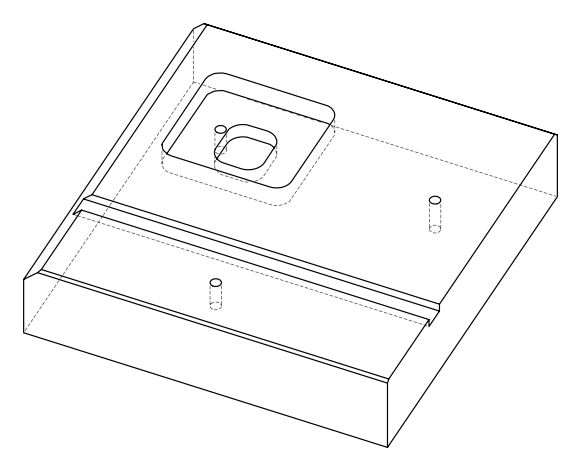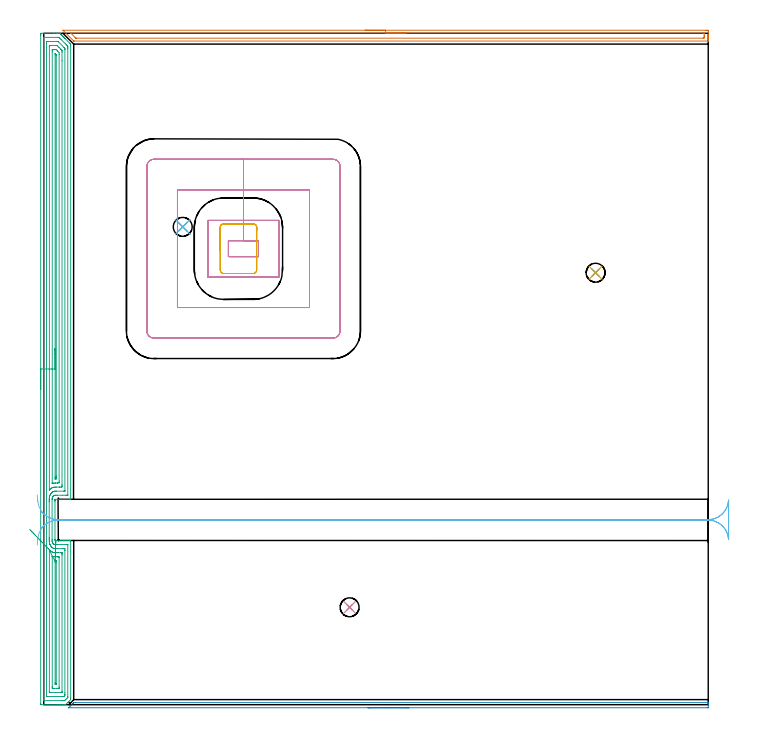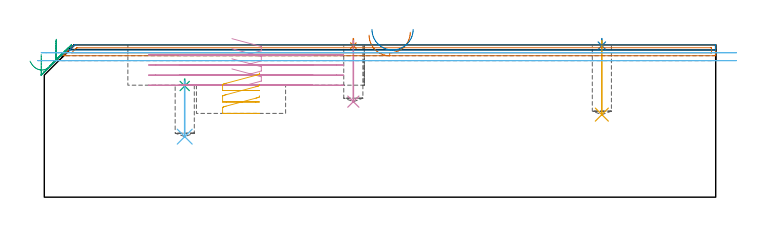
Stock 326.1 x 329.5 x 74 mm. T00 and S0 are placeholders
(PLAN: 12 operations, 5 tool changes, 34.8 min)
(1 SPOT_DRILL | STEP1POCKET | NXT0321_9005460120000 | 0.03 min | 1 mm3)
(2 SPOT_DRILL_1 | STEP1POCKET_1 | NXT0321_9005460120000 | 0.03 min | 1 mm3)
(3 SPOT_DRILL_2 | STEP1POCKET_2 | NXT0321_9005460120000 | 0.03 min | 2101 mm3)
(4 DRILL_BLIND_HOLE_INTO_CENTER | STEP1POCKET | NXT0301_064 | 0.12 min | 1791 mm3)
(5 DRILL_BLIND_HOLE_INTO_CENTER_1 | STEP1POCKET_1 | NXT0301_064 | 0.15 min | 2217 mm3)
(6 DRILL_BLIND_HOLE_INTO_CENTER_2 | STEP1POCKET_2 | NXT0301_064 | 0.11 min | 1661 mm3)
(7 AREA_MILL | FG_CHAMFER_SURFACE | UGT0205_001 | 5.22 min | 4498 mm3)
(8 AREA_MILL_1 | FG_CHAMFER_SURFACE_1 | UGT0205_001 | 2.66 min | 988 mm3)
(9 AREA_MILL_2 | FG_CHAMFER_SURFACE_2 | UGT0205_001 | 15.62 min | 35494 mm3)
(10 MILL_RECTANGULAR_POCKET | POCKET_RECTANGULAR_STRAIGHT | UGT0201_104 | Follow Part, ap 5, ae 75% | 7.03 min | 237367 mm3)
(11 MILL_RECTANGULAR_POCKET_1 | POCKET_RECTANGULAR_STRAIGHT_1 | UGT0201_109 | Follow Part, ap 6.35, ae 75% | 0.9 min | 27094 mm3)
(12 MILL_RECTANGULAR_SLOT | SLOT_RECTANGULAR | UGT0201_104 | Follow Part, ap 5, ae 75% | 2.89 min | 49042 mm3)
(TOOL NXT0321_9005460120000 | NC Spot Drill, 142deg, 12mm, Carbide, Uncoated | D12 PA142 FL30 Z2)
(TOOL NXT0301_064 | Carbide Drill 9.3mm [860.1-0930-028A1-MM 2214] | D9.3 PA140 FL47 Z2)
(TOOL UGT0205_001 | Chamfer Mill 20 x 3 x 45 deg. | D20 FL50 Z2)
(TOOL UGT0201_104 | End Mill 20 mm | D20 FL22 Z2)
(TOOL UGT0201_109 | End Mill 25.4 mm | D25.4 FL25 Z2)
(OP 1 SPOT_DRILL)
G17 G21 G94 G90
T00 M6
G54
G17 G0 G90 X150.1 Y47.8 S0 M3
G43 Z84. H0
G94 G81 G98 Z73.6 F250. R77.
G80
M5
M2
(OP 2 SPOT_DRILL_1)
G17 G21 G94 G90
T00 M6
G54
G17 G0 G90 X270.8 Y212. S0 M3
G43 Z84. H0
G94 G81 G98 Z73.6 F250. R77.
G80
M5
M2
(OP 3 SPOT_DRILL_2)
G17 G21 G94 G90
T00 M6
G54
G17 G0 G90 X68.2 Y234.5 S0 M3
G43 Z84. H0
G94 G81 G98 Z54. F250. R57.4
G80
M5
M2
(OP 4 DRILL_BLIND_HOLE_INTO_CENTER)
G17 G21 G94 G90
T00 M6
G54
G17 G0 G90 X150.1 Y47.8 S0 M3
G43 Z84. H1
G94 G81 G98 Z46.4 F250. R76.
G80
M5
M2
(OP 5 DRILL_BLIND_HOLE_INTO_CENTER_1)
G17 G21 G94 G90
T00 M6
G54
G17 G0 G90 X270.8 Y212. S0 M3
G43 Z84. H1
G94 G81 G98 Z40.1 F250. R76.
G80
M5
M2
(OP 6 DRILL_BLIND_HOLE_INTO_CENTER_2)
G17 G21 G94 G90
T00 M6
G54
G17 G0 G90 X68.2 Y234.5 S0 M3
G43 Z84. H1
G94 G81 G98 Z29.4 F250. R56.4
G80
M5
M2
(OP 7 AREA_MILL)
G17 G21 G94 G90
T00 M6
G54
G17 G0 G90 X157.75 Y331. S1061 M3
G43 Z84. H0
Z78.7
G94 G1 X157.788 Z77.828 F250.
X157.902 Z76.964
X158.091 Z76.112
X158.353 Z75.28
X158.687 Z74.474
X159.09 Z73.7
X159.558 Z72.964
X160.089 Z72.272
X160.679 Z71.629
X161.322 Z71.04
X162.014 Z70.508
X162.75 Z70.04
X163.524 Z69.637
X164.33 Z69.303
X165.162 Z69.041
X166.013 Z68.852
X166.878 Z68.738
X167.75 Z68.7
X325.025
X325.478 Y330.999 Z68.701
X325.926 Y330.994 Z68.703
X326.09 Y330.991 Z68.705
X326.1 Y330.553 Z69.143
Y328.791 Z70.904
Y328.255 Z71.442
Y327.909 Z71.787
Y327.374 Z72.322
Y327.028 Z72.667
Y326.337 Z73.363
Y326.051 Z73.649
X326.094 Y325.702 Z73.988
X326.093 Z73.989
X325.927 Y325.7 Z74.
X14.937
X14.703 Y325.703 Z73.99
X14.698
X14.58 Y325.818 Z73.879
X14.49 Y325.909 Z73.79
X9.575 Y330.826 Z68.874
X9.416 Y330.993 Z68.706
X9.413 Y330.999 Z68.7
X167.75 Y331.
Y329.586 Z70.114
X323.691 Y329.585 Z70.115
X323.779
X324.066 Y329.579 Z70.121
X324.091 Y329.576 Z70.124
X324.095 Y329.554 Z70.146
X324.098 Y329.52 Z70.18
X324.099 Y329.488 Z70.212
X324.1 Y329.268 Z70.432
Y328.387 Z71.313
X324.098 Y327.909 Z71.791
X324.095 Y327.51 Z72.19
X324.084 Y327.121 Z72.579
X323.691 Y327.116 Z72.584
X323.603 Y327.115 Z72.585
X16.19
X15.788 Y327.12 Z72.58
X15.742 Y327.121 Z72.579
X15.662 Y327.196 Z72.504
X15.537 Y327.316 Z72.384
X15.384 Y327.466 Z72.234
X13.365 Y329.485 Z70.215
X13.332 Y329.521 Z70.179
X13.299 Y329.559 Z70.141
X13.284 Y329.579 Z70.121
X13.684 Y329.586 Z70.114
X167.75
X168.621 Z70.152
X169.486 Z70.266
X170.338 Z70.455
X171.17 Z70.717
X171.976 Z71.051
X172.75 Z71.454
X173.486 Z71.923
X174.178 Z72.454
X174.821 Z73.043
X175.41 Z73.686
X175.941 Z74.378
X176.41 Z75.114
X176.813 Z75.888
X177.147 Z76.694
X177.409 Z77.526
X177.598 Z78.378
X177.712 Z79.243
X177.75 Z80.114
G0 Z84.
M5
M2
(OP 8 AREA_MILL_1)
G17 G21 G94 G90
T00 M6
G54
G17 G0 G90 X179.15 Y-1.5 S1061 M3
G43 Z84. H0
Z81.5
G94 G1 X179.112 Z80.628 F250.
X178.998 Z79.764
X178.809 Z78.912
X178.547 Z78.08
X178.213 Z77.274
X177.81 Z76.5
X177.341 Z75.764
X176.81 Z75.072
X176.221 Z74.429
X175.578 Z73.84
X174.886 Z73.308
X174.15 Z72.84
X173.376 Z72.437
X172.57 Z72.103
X171.738 Z71.841
X170.886 Z71.652
X170.021 Z71.538
X169.15 Z71.5
X12.371 Y-1.499 Z71.501
X12.218 Y-1.495 Z71.505
X12.208 Y-1.492 Z71.506
X13.157 Y-0.542 Z72.456
X13.264 Y-0.434 Z72.562
X14.157 Y0.458 Z73.456
X14.324 Y0.626 Z73.621
X14.604 Y0.903 Z73.901
X14.698 Y0.994 Z73.992
X15.497 Y1. Z74.
X325.929
X326.09 Y0.998 Z73.988
X326.097 Y0.859 Z73.851
X326.1 Y0.713 Z73.713
Y0.421 Z73.42
Y-0.25 Z72.745
X326.099 Y-1.46 Z71.537
X326.097 Y-1.491 Z71.505
X325.738 Y-1.5 Z71.5
X169.15
X168.278 Z71.538
X167.413 Z71.652
X166.562 Z71.841
X165.73 Z72.103
X164.924 Z72.437
X164.15 Z72.84
X163.414 Z73.308
X162.722 Z73.84
X162.079 Z74.429
X161.489 Z75.072
X160.958 Z75.764
X160.49 Z76.5
X160.087 Z77.274
X159.753 Z78.08
X159.491 Z78.912
X159.302 Z79.764
X159.188 Z80.628
X159.15 Z81.5
G0 Z84.
M5
M2
(OP 9 AREA_MILL_2)
G17 G21 G94 G90
T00 M6
G54
G17 G0 G90 X-1.5 Y154.75 S1061 M3
G43 Z84. H0
Z69.3
G94 G1 Y154.788 Z68.428 F250.
Y154.902 Z67.563
Y155.091 Z66.712
Y155.353 Z65.88
Y155.687 Z65.074
Y156.09 Z64.3
Y156.558 Z63.564
Y157.09 Z62.872
Y157.679 Z62.229
Y158.322 Z61.64
Y159.014 Z61.108
Y159.75 Z60.64
Y160.524 Z60.237
Y161.33 Z59.903
Y162.162 Z59.641
Y163.014 Z59.452
Y163.878 Z59.338
Y164.75 Z59.3
Y328.335
X-1.499 Y328.868 Z59.301
X-1.497 Y329.226 Z59.302
X-1.493 Y329.49 Z59.304
X-1.146 Y329.5 Z59.652
X4.975 Z65.77
X6.363 Z67.159
X6.724 Z67.519
X7.493 Z68.292
X7.546 Z68.344
X7.891 Y329.499 Z68.687
X7.937 Y329.464 Z68.735
X8.312 Y329.088 Z69.112
X8.473 Y328.928 Z69.27
X8.533 Y328.868 Z69.332
X8.702 Y328.698 Z69.501
X8.765 Y328.637 Z69.561
X8.831 Y328.57 Z69.63
X8.987 Y328.413 Z69.786
X9.056 Y328.345 Z69.853
X9.129 Y328.271 Z69.928
X9.272 Y328.128 Z70.071
X9.348 Y328.054 Z70.144
X9.427 Y327.973 Z70.226
X9.558 Y327.843 Z70.357
X9.639 Y327.762 Z70.436
X9.725 Y327.675 Z70.524
X9.843 Y327.557 Z70.642
X9.931 Y327.471 Z70.727
X10.023 Y327.377 Z70.822
X10.128 Y327.272 Z70.927
X10.222 Y327.179 Z71.018
X10.321 Y327.079 Z71.121
X10.413 Y326.987 Z71.213
X10.514 Y326.888 Z71.31
X10.552 Y326.85 Z71.348
X12.846 Y324.556 Z73.643
X13.004 Y324.396 Z73.804
X13.035 Y324.363 Z73.835
X13.197 Y324.195 Z73.988
X13.2 Y323.501 Z74.
Y100.802
X13.197 Y100.8 Z73.997
X5.5 Z66.3
Y100.444
X5.501 Y100.355 Z66.298
X5.505 Y100.308 Z66.293
Y100.304 Z66.292
X5.503 Y100.301 Z66.294
X5.502 Y100.299 Z66.295
X5.501 Y100.254 Z66.298
Y100.243
X5.5 Y100.189
Y100.131 Z66.297
Y99.908 Z66.3
Y81.126
X5.503 Y81.036 Z66.295
X5.5 Y81.014 Z66.3
Y80.6
X12.909 Y80.599 Z73.707
X13.138 Y80.593 Z73.937
X13.194 Y80.59 Z73.992
X13.2 Y80.232 Z74.
Y3.315
X13.195 Y2.512 Z73.993
X13.194 Y2.498 Z73.992
X13.122 Y2.421 Z73.92
X11.78 Y1.079 Z72.579
X10.701 Y0.001 Z71.501
X10.697 Y0. Z71.497
X10.072 Z70.872
X9.348 Z70.143
X8.111 Z68.908
X6.724 Z67.52
X-1.146 Z59.652
X-1.406 Y0.004 Z59.392
X-1.492 Y0.01 Z59.306
X-1.499 Y0.099 Z59.299
X-1.5 Y0.632 Z59.3
Y164.75
X-0.086 Z60.714
X-0.085 Y327.079 Z60.715
X-0.083 Y327.431 Z60.717
X-0.081 Y327.474 Z60.719
X-0.08 Y327.488 Z60.72
X-0.055 Y327.491 Z60.745
X0.054 Y327.496 Z60.854
X0.192 Y327.5 Z60.992
X6.724 Z67.524
X7.189 Y327.498 Z67.989
X7.393 Y327.492 Z68.193
X7.442 Y327.49 Z68.242
X7.508 Y327.432 Z68.308
X7.599 Y327.347 Z68.399
X7.871 Y327.079 Z68.671
X8.473 Y326.477 Z69.273
X10.554 Y324.396 Z71.354
X11.097 Y323.851 Z71.897
X11.441 Y323.501 Z72.241
X11.779 Y323.144 Z72.579
X11.784 Y322.799 Z72.584
X11.785 Y322.607 Z72.585
X11.786 Y321.903 Z72.586
X11.785 Y102.957 Z72.585
X11.784 Y102.869 Z72.584
X11.781 Y102.826 Z72.581
X11.779 Y102.812 Z72.579
X11.761 Y102.807 Z72.561
X11.097 Y102.801 Z71.897
X10.892 Y102.8 Z71.692
X9.144 Z69.944
X6.52 Z67.32
X5.85 Y102.797 Z66.65
X5.652 Y102.794 Z66.452
X5.319 Y102.774 Z66.119
X5.159 Y102.731 Z65.959
X4.975 Y102.65 Z65.775
X4.937 Y102.63 Z65.737
X4.877 Y102.591 Z65.677
X4.695 Y102.432 Z65.495
X4.6 Y102.33 Z65.4
X4.493 Y102.19 Z65.293
X4.377 Y101.999 Z65.177
X4.244 Y101.697 Z65.044
X4.208 Y101.587 Z65.008
X4.101 Y101.076 Z64.901
X4.087 Y100.817 Z64.887
X4.086 Y100.802 Z64.886
Y81.126
X4.101 Y80.31 Z64.901
X4.11 Y80.232 Z64.91
X4.112 Y80.22 Z64.912
X4.166 Y79.967 Z64.966
X4.237 Y79.722 Z65.037
X4.322 Y79.511 Z65.122
X4.412 Y79.337 Z65.212
X4.511 Y79.184 Z65.311
X4.653 Y79.011 Z65.453
X4.82 Y78.858 Z65.62
X4.975 Y78.753 Z65.775
X5.141 Y78.676 Z65.941
X5.329 Y78.625 Z66.129
X5.692 Y78.604 Z66.492
X5.85 Y78.602 Z66.65
X6.571 Y78.6 Z67.371
X11.251 Y78.599 Z72.051
X11.558 Y78.595 Z72.358
X11.761 Y78.59 Z72.561
X11.78 Y78.581 Z72.58
X11.782 Y78.572 Z72.582
X11.784 Y78.543 Z72.584
X11.785 Y78.443 Z72.585
Y3.858
X11.784 Y3.682 Z72.584
X11.781 Y3.594 Z72.581
X11.779 Y3.553 Z72.579
X11.765 Y3.526 Z72.565
X11.563 Y3.315 Z72.363
X10.886 Y2.636 Z71.686
X10.669 Y2.421 Z71.469
X10.438 Y2.2 Z71.238
X10.222 Y2.01 Z71.022
X9.757 Y2.002 Z70.557
X9.348 Y2.001 Z70.148
X8.885 Y2. Z69.685
X0.14 Z60.94
X-0.031 Y2.003 Z60.769
X-0.067 Y2.007 Z60.733
X-0.078 Y2.01 Z60.722
X-0.08 Y2.021 Z60.72
X-0.083 Y2.062 Z60.717
X-0.085 Y2.231 Z60.715
X-0.086 Y164.75 Z60.714
X1.328 Z62.128
X1.329 Y324.548 Z62.129
X1.331 Y325.29 Z62.131
X1.333 Y325.438 Z62.133
X1.335 Y325.484 Z62.135
X1.376 Y325.49 Z62.176
X1.477 Y325.493 Z62.277
X2.147 Y325.5 Z62.947
X6.52 Z67.32
X6.724 Y325.498 Z67.524
X6.929 Y325.493 Z67.729
X6.986 Y325.49 Z67.786
X7.022 Y325.466 Z67.822
X7.085 Y325.409 Z67.885
X7.209 Y325.29 Z68.009
X9.893 Y322.607 Z70.693
X10.222 Y322.272 Z71.022
X10.355 Y322.134 Z71.155
X10.365 Y321.865 Z71.165
X10.369 Y321.713 Z71.169
X10.371 Y321.561 Z71.171
Y105.122
X10.368 Y104.969 Z71.168
X10.365 Y104.869 Z71.165
X10.361 Y104.809 Z71.161
X10.338 Y104.808 Z71.138
X10.222 Y104.804 Z71.022
X9.811 Y104.8 Z70.611
X6.315 Y104.799 Z67.115
X5.85 Y104.793 Z66.65
X5.454 Y104.784 Z66.254
X5.218 Y104.768 Z66.018
X4.975 Y104.717 Z65.775
X4.726 Y104.635 Z65.526
X4.586 Y104.571 Z65.386
X4.452 Y104.505 Z65.252
X4.244 Y104.38 Z65.044
X4.162 Y104.317 Z64.962
X4.101 Y104.264 Z64.901
X3.838 Y104.023 Z64.638
X3.71 Y103.885 Z64.51
X3.415 Y103.485 Z64.215
X3.343 Y103.366 Z64.143
X3.226 Y103.163 Z64.026
X3.051 Y102.77 Z63.851
X2.979 Y102.591 Z63.779
X2.891 Y102.315 Z63.691
X2.839 Y102.093 Z63.639
X2.759 Y101.697 Z63.559
X2.704 Y101.336 Z63.504
X2.679 Y100.802 Z63.479
X2.675 Y100.472 Z63.475
X2.672 Y99.908 Z63.472
Y99.581
Y82.02
X2.673 Y81.693 Z63.473
X2.677 Y81.126 Z63.477
X2.681 Y80.789 Z63.481
X2.695 Y80.232 Z63.495
X2.729 Y79.846 Z63.529
X2.824 Y79.337 Z63.624
X2.899 Y79.065 Z63.699
X2.953 Y78.886 Z63.753
X3.045 Y78.628 Z63.845
X3.126 Y78.443 Z63.926
X3.226 Y78.24 Z64.026
X3.482 Y77.812 Z64.282
X3.686 Y77.548 Z64.486
X3.885 Y77.332 Z64.685
X4.101 Y77.135 Z64.901
X4.418 Y76.916 Z65.218
X4.665 Y76.792 Z65.465
X4.948 Y76.683 Z65.748
X4.975 Y76.675 Z65.775
X5.052 Y76.654 Z65.852
X5.85 Y76.604 Z66.65
X5.902 Y76.601 Z66.702
X6.724 Y76.6 Z67.524
X9.401 Z70.201
X10.222 Y76.595 Z71.022
X10.285 Y76.591 Z71.085
X10.365 Y76.55 Z71.165
X10.367 Y76.507 Z71.167
X10.371 Y75.76 Z71.171
Y75.607
Y5.846
X10.37 Y5.104 Z71.17
X10.369 Y4.954 Z71.169
X10.364 Y4.8 Z71.164
X10.35 Y4.561 Z71.15
X10.222 Y4.426 Z71.022
X10.117 Y4.317 Z70.917
X10.01 Y4.21 Z70.81
X9.875 Y4.077 Z70.675
X9.825 Y4.032 Z70.625
X9.804 Y4.015 Z70.604
X9.758 Y4.01 Z70.558
X9.551 Y4.002 Z70.351
X9.348 Y4.001 Z70.148
X8.679 Y4. Z69.479
X1.682 Z62.482
X1.477 Y4.002 Z62.277
X1.409 Y4.005 Z62.209
X1.356 Y4.01 Z62.156
X1.335 Y4.021 Z62.135
X1.333 Y4.058 Z62.133
X1.33 Y4.21 Z62.13
X1.329 Y4.362 Z62.129
X1.328 Y164.75 Z62.128
X2.743 Z63.543
Y323.101
X2.744 Y323.267 Z63.544
X2.747 Y323.398 Z63.547
X2.749 Y323.478 Z63.549
X2.791 Y323.49 Z63.591
X3.226 Y323.5 Z64.026
X5.85 Z66.65
X6.288 Y323.494 Z67.088
X6.506 Y323.49 Z67.306
X6.56 Y323.479 Z67.36
X6.622 Y323.422 Z67.422
X6.724 Y323.323 Z67.524
X7.444 Y322.607 Z68.244
X8.338 Y321.713 Z69.138
X8.473 Y321.577 Z69.273
X8.846 Y321.196 Z69.646
X8.938 Y321.102 Z69.738
X8.95 Y320.982 Z69.75
X8.952 Y320.818 Z69.752
X8.956 Y320.325 Z69.756
X8.957 Y316.131 Z69.757
Y107.957
X8.956 Y107.464 Z69.756
X8.953 Y107.063 Z69.753
X8.95 Y106.825 Z69.75
X8.723 Y106.808 Z69.523
X8.473 Y106.804 Z69.273
X7.856 Y106.8 Z68.656
X7.599 Z68.399
X6.109 Y106.798 Z66.909
X5.85 Y106.792 Z66.65
X5.259 Y106.773 Z66.059
X4.975 Y106.739 Z65.775
X4.72 Y106.684 Z65.52
X4.529 Y106.625 Z65.329
X4.344 Y106.56 Z65.144
X4.101 Y106.45 Z64.901
X3.917 Y106.356 Z64.717
X3.62 Y106.168 Z64.42
X3.397 Y105.994 Z64.197
X3.226 Y105.843 Z64.026
X2.939 Y105.568 Z63.739
X2.81 Y105.437 Z63.61
X2.76 Y105.388 Z63.56
X2.75 Y105.38 Z63.55
X2.749 Y105.385 Z63.549
X2.746 Y105.432 Z63.546
X2.743 Y105.53 Z63.543
Y105.594
Y164.75
X4.157 Z64.957
Y320.818
X4.159 Y321.237 Z64.959
X4.162 Y321.446 Z64.962
X4.164 Y321.489 Z64.964
X4.214 Y321.493 Z65.014
X4.311 Y321.498 Z65.111
X4.975 Y321.5 Z65.775
X5.184 Y321.499 Z65.984
X5.85 Y321.493 Z66.65
X6.068 Y321.49 Z66.868
X6.724 Y320.872 Z67.524
X6.779 Y320.818 Z67.579
X7.536 Y319.988 Z68.336
X7.543 Y319.03 Z68.343
Y109.746
X7.538 Y108.914 Z68.338
X7.536 Y108.852 Z68.336
X6.773 Y108.802 Z67.573
X6.724 Y108.801 Z67.524
X5.901 Y108.799 Z66.701
X5.85 Y108.797 Z66.65
X5.065 Y108.76 Z65.865
X4.975 Y108.748 Z65.775
X4.645 Y108.691 Z65.445
X4.179 Y108.578 Z64.979
X4.167 Y108.576 Z64.967
X4.164 Y108.594 Z64.964
X4.16 Y108.659 Z64.96
X4.157 Y108.794 Z64.957
Y108.852
Y164.75
X5.571 Z66.371
X5.572 Y319.03 Z66.372
X5.573 Y319.313 Z66.373
X5.575 Y319.41 Z66.375
X5.578 Y319.478 Z66.378
X5.619 Y319.489 Z66.419
X5.85 Y319.286 Z66.65
X6.096 Y319.03 Z66.896
X6.122 Y318.99 Z66.922
X6.124 Y318.958 Z66.924
X6.127 Y318.887 Z66.927
X6.128 Y318.745 Z66.928
X6.129 Y112.144 Z66.929
X6.128 Y111.535 Z66.928
X6.126 Y111.252 Z66.926
X6.122 Y110.965 Z66.922
X6.113 Y110.81 Z66.913
X6.029 Y110.806 Z66.829
X5.85 Y110.801 Z66.65
X5.695 Y110.799 Z66.495
X5.578 Y110.807 Z66.378
X5.576 Y110.839 Z66.376
X5.573 Y110.923 Z66.373
X5.571 Y111.535 Z66.371
Y111.82
Y164.75
Y165.622 Z66.409
Y166.486 Z66.523
Y167.338 Z66.712
Y168.17 Z66.974
Y168.976 Z67.308
Y169.75 Z67.711
Y170.486 Z68.18
Y171.178 Z68.711
Y171.821 Z69.3
Y172.41 Z69.943
Y172.942 Z70.635
Y173.41 Z71.371
Y173.813 Z72.145
Y174.147 Z72.951
Y174.409 Z73.783
Y174.598 Z74.635
Y174.712 Z75.5
Y174.75 Z76.371
G0 Z84.
X-6.927 Y86.03
Z66.052
G1 X-6.559 Y85.65 Z65.358
X-6.151 Y85.228 Z64.713
X-5.705 Y84.767 Z64.122
X-5.225 Y84.271 Z63.588
X-4.715 Y83.743 Z63.117
X-4.178 Y83.188 Z62.712
X-3.618 Y82.609 Z62.375
X-3.041 Y82.012 Z62.11
X-2.449 Y81.4 Z61.918
X-1.848 Y80.779 Z61.801
X-1.242 Y80.152 Z61.76
X-0.636 Y79.526 Z61.796
X-0.035 Y78.904 Z61.907
X0.558 Y78.291 Z62.092
X1.137 Y77.692 Z62.352
X1.698 Y77.112 Z62.683
X2.237 Y76.555 Z63.083
X2.75 Y76.025 Z63.55
X2.838 Y75.934 Z63.638
X3.008 Y75.76 Z63.808
X3.226 Y75.553 Z64.026
X3.418 Y75.384 Z64.218
X3.948 Y75.022 Z64.748
X4.101 Y74.945 Z64.901
X4.269 Y74.865 Z65.069
X4.801 Y74.695 Z65.601
X4.975 Y74.667 Z65.775
X5.189 Y74.647 Z65.989
X5.85 Y74.61 Z66.65
X6.106 Y74.603 Z66.906
X6.724 Y74.601 Z67.524
X6.984 Y74.6 Z67.784
X8.473 Z69.273
X8.734 Y74.599 Z69.534
X8.865 Y74.595 Z69.665
X8.93 Y74.59 Z69.73
X8.951 Y74.585 Z69.751
X8.952 Y74.569 Z69.752
X8.955 Y74.372 Z69.755
X8.957 Y73.971 Z69.757
Y73.476
Y6.399
X8.956 Y6.233 Z69.756
X8.953 Y6.102 Z69.753
X8.95 Y6.022 Z69.75
X8.909 Y6.01 Z69.709
X8.473 Y6. Z69.273
X3.226 Z64.026
X2.791 Y6.01 Z63.591
X2.749 Y6.016 Z63.549
X2.746 Y6.05 Z63.546
X2.744 Y6.102 Z63.544
X2.743 Y6.152 Z63.543
Y6.493
Y75.36
X2.745 Y75.76 Z63.545
X2.748 Y75.98 Z63.548
X2.75 Y76.025 Z63.55
X4.163 Y72.826 Z64.963
X4.191 Y72.823 Z64.991
X4.281 Y72.8 Z65.081
X4.405 Y72.765 Z65.205
X4.731 Y72.693 Z65.531
X4.975 Y72.665 Z65.775
X5.411 Y72.631 Z66.211
X5.85 Y72.61 Z66.65
X6.314 Y72.602 Z67.114
X6.724 Y72.6 Z67.524
X7.194 Y72.597 Z67.994
X7.43 Y72.59 Z68.23
X7.536 Y72.57 Z68.336
X7.542 Y72.24 Z68.342
X7.543 Y72.182 Z68.343
Y8.682
X7.54 Y8.263 Z68.34
X7.538 Y8.054 Z68.338
X7.536 Y8.011 Z68.336
X7.486 Y8.007 Z68.286
X7.389 Y8.002 Z68.189
X6.724 Y8. Z67.524
X6.517 Z67.317
X4.975 Z65.775
X4.767 Z65.567
X4.247 Y8.007 Z65.047
X4.19 Y8.01 Z64.99
X4.164 Y8.018 Z64.964
X4.162 Y8.058 Z64.962
X4.159 Y8.247 Z64.959
X4.157 Y8.624 Z64.957
Y8.682
Y72.182
X4.159 Y72.601 Z64.959
X4.163 Y72.826 Z64.963
X5.578 Y70.598 Z66.378
X5.644 Y70.604 Z66.444
X5.85 Y70.601 Z66.65
X6.052 Y70.594 Z66.852
X6.108 Y70.59 Z66.908
X6.123 Y70.582 Z66.923
X6.124 Y70.564 Z66.924
X6.127 Y70.489 Z66.927
X6.128 Y70.393 Z66.928
X6.129 Y70.108 Z66.929
X6.128 Y10.47 Z66.928
X6.127 Y10.187 Z66.927
X6.125 Y10.09 Z66.925
X6.122 Y10.022 Z66.922
X6.079 Y10.01 Z66.879
X5.85 Y10.006 Z66.65
X5.697 Y10.007 Z66.497
X5.581 Y10.01 Z66.381
X5.577 Y10.185 Z66.377
X5.573 Y10.47 Z66.373
X5.572 Y10.755 Z66.372
X5.571 Y69.784 Z66.371
X5.574 Y70.393 Z66.374
X5.576 Y70.536 Z66.376
X5.578 Y70.598 Z66.378
X5.608 Y71.467 Z66.446
X5.637 Y72.327 Z66.589
X5.666 Y73.171 Z66.807
X5.694 Y73.993 Z67.097
X5.721 Y74.787 Z67.458
X5.747 Y75.546 Z67.887
X5.771 Y76.265 Z68.381
X5.794 Y76.938 Z68.935
X5.816 Y77.561 Z69.546
X5.835 Y78.128 Z70.209
X5.852 Y78.634 Z70.919
X5.868 Y79.078 Z71.67
X5.88 Y79.454 Z72.458
X5.891 Y79.76 Z73.274
X5.899 Y79.993 Z74.115
X5.904 Y80.153 Z74.973
X5.907 Y80.237 Z75.841
Y80.245 Z76.713
G0 Z84.
M5
M2
(OP 10 MILL_RECTANGULAR_POCKET)
G17 G21 G94 G90
T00 M6
G54
G17 G0 G90 X91.117 Y219.9 S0 M3
G43 Z84. H0
Z77.
G94 G1 X105.4 Z73.173 F250.
Y227.7 Z71.083
X98. Z69.1
X90.6 F500.
Y219.9
X105.4
Y227.7
X98.
Y237.7
X80.6
Y209.9
X115.4
Y237.7
X98.
Y252.7
X65.6
Y194.9
X130.4
Y252.7
X98.
Y267.7
X54.1
G3 X50.6 Y264.2 R3.5
G1 Y183.4
G3 X54.1 Y179.9 R3.5
G1 X141.9
G3 X145.4 Y183.4 R3.5
G1 Y264.2
G3 X141.9 Y267.7 R3.5
G1 X98.
X97.
G0 X91.117 Y219.9 Z72.1
G1 X105.4 Z68.273 F250.
Y227.7 Z66.183
X98. Z64.2
X90.6 F500.
Y219.9
X105.4
Y227.7
X98.
Y237.7
X80.6
Y209.9
X115.4
Y237.7
X98.
Y252.7
X65.6
Y194.9
X130.4
Y252.7
X98.
Y267.7
X54.1
G3 X50.6 Y264.2 R3.5
G1 Y183.4
G3 X54.1 Y179.9 R3.5
G1 X141.9
G3 X145.4 Y183.4 R3.5
G1 Y264.2
G3 X141.9 Y267.7 R3.5
G1 X98.
X97.
G0 X91.117 Y219.9 Z67.2
G1 X105.4 Z63.373 F250.
Y227.7 Z61.283
X98. Z59.3
X90.6 F500.
Y219.9
X105.4
Y227.7
X98.
Y237.7
X80.6
Y209.9
X115.4
Y237.7
X98.
Y252.7
X65.6
Y194.9
X130.4
Y252.7
X98.
Y267.7
X54.1
G3 X50.6 Y264.2 R3.5
G1 Y183.4
G3 X54.1 Y179.9 R3.5
G1 X141.9
G3 X145.4 Y183.4 R3.5
G1 Y264.2
G3 X141.9 Y267.7 R3.5
G1 X98.
X97.
G0 X91.117 Y219.9 Z62.3
G1 X105.4 Z58.473 F250.
Y227.7 Z56.383
X98. Z54.4
X90.6 F500.
Y219.9
X105.4
Y227.7
X98.
Y237.7
X80.6
Y209.9
X115.4
Y237.7
X98.
Y252.7
X65.6
Y194.9
X130.4
Y252.7
X98.
Y267.7
X54.1
G3 X50.6 Y264.2 R3.5
G1 Y183.4
G3 X54.1 Y179.9 R3.5
G1 X141.9
G3 X145.4 Y183.4 R3.5
G1 Y264.2
G3 X141.9 Y267.7 R3.5
G1 X98.
X97.
G0 Z84.
M5
M2
(OP 11 MILL_RECTANGULAR_POCKET_1)
G17 G21 G94 G90
T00 M6
G54
G17 G0 G90 X104.5 Y232.652 S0 M3
G43 Z84. H0
Z60.35
G94 G1 Y234.2 Z59.935 F250.
Y234.334 Z59.899
X104.436 Y234.695 Z59.801
X104.3 Y235.035 Z59.703
X104.099 Y235.34 Z59.605
X103.84 Y235.599 Z59.507
X103.535 Y235.8 Z59.409
X103.195 Y235.936 Z59.311
X102.834 Y236. Z59.213
X88.266 Z55.309
X87.905 Y235.936 Z55.211
X87.565 Y235.8 Z55.113
X87.26 Y235.599 Z55.015
X87.001 Y235.34 Z54.917
X86.8 Y235.035 Z54.819
X86.664 Y234.695 Z54.721
X86.6 Y234.334 Z54.623
Y234.2 Z54.587
Y223.8 Z51.8
Y213.4 F500.
G3 X88.4 Y211.6 R1.8
G1 X102.7
G3 X104.5 Y213.4 R1.8
G1 Y234.2
G3 X102.7 Y236. R1.8
G1 X88.4
G3 X86.6 Y234.2 R1.8
G1 Y223.8
Y222.8
G0 X104.5 Y232.652 Z54.8
G1 Y234.2 Z54.385 F250.
Y234.334 Z54.349
X104.436 Y234.695 Z54.251
X104.3 Y235.035 Z54.153
X104.099 Y235.34 Z54.055
X103.84 Y235.599 Z53.957
X103.535 Y235.8 Z53.859
X103.195 Y235.936 Z53.761
X102.834 Y236. Z53.663
X88.266 Z49.759
X87.905 Y235.936 Z49.661
X87.565 Y235.8 Z49.563
X87.26 Y235.599 Z49.465
X87.001 Y235.34 Z49.367
X86.8 Y235.035 Z49.269
X86.664 Y234.695 Z49.171
X86.6 Y234.334 Z49.073
Y234.2 Z49.037
Y223.8 Z46.25
Y213.4 F500.
G3 X88.4 Y211.6 R1.8
G1 X102.7
G3 X104.5 Y213.4 R1.8
G1 Y234.2
G3 X102.7 Y236. R1.8
G1 X88.4
G3 X86.6 Y234.2 R1.8
G1 Y223.8
Y222.8
G0 X104.5 Y232.652 Z49.25
G1 Y234.2 Z48.835 F250.
Y234.334 Z48.799
X104.436 Y234.695 Z48.701
X104.3 Y235.035 Z48.603
X104.099 Y235.34 Z48.505
X103.84 Y235.599 Z48.407
X103.535 Y235.8 Z48.309
X103.195 Y235.936 Z48.211
X102.834 Y236. Z48.113
X88.266 Z44.209
X87.905 Y235.936 Z44.111
X87.565 Y235.8 Z44.013
X87.26 Y235.599 Z43.915
X87.001 Y235.34 Z43.817
X86.8 Y235.035 Z43.719
X86.664 Y234.695 Z43.621
X86.6 Y234.334 Z43.523
Y234.2 Z43.487
Y223.8 Z40.7
Y213.4 F500.
G3 X88.4 Y211.6 R1.8
G1 X102.7
G3 X104.5 Y213.4 R1.8
G1 Y234.2
G3 X102.7 Y236. R1.8
G1 X88.4
G3 X86.6 Y234.2 R1.8
G1 Y223.8
Y222.8
G0 Z84.
M5
M2
(OP 12 MILL_RECTANGULAR_SLOT)
G17 G21 G94 G90
T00 M6
G54
G17 G0 G90 X-1.516 Y86.64 S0 M3
G43 Z84. H0
Z70.15
G94 G1 X0.85 Y88.485 F250.
G2 X7. Y90.6 R10. F500.
G1 X326.1
G2 X336.09 Y81.047 R10.
G1 X336.1
Y100.353
X336.09
G2 X326.1 Y90.8 R10.
G1 X7.
G2 X0.85 Y92.915 R10.
G1 X-1.516 Y94.76 F250.
G0 Z84.
X-3.205 Y78.397
Z66.3
G1 X-2.969 Y81.388
G2 X7. Y90.6 R10. F500.
G1 X326.1
G2 X336.09 Y81.047 R10.
G1 X336.1
Y100.353
X336.09
G2 X326.1 Y90.8 R10.
G1 X7.
G2 X-2.966 Y99.982 R10.
G1 X-3.212 Y102.972 F250.
G0 Z84.
M5
M2
